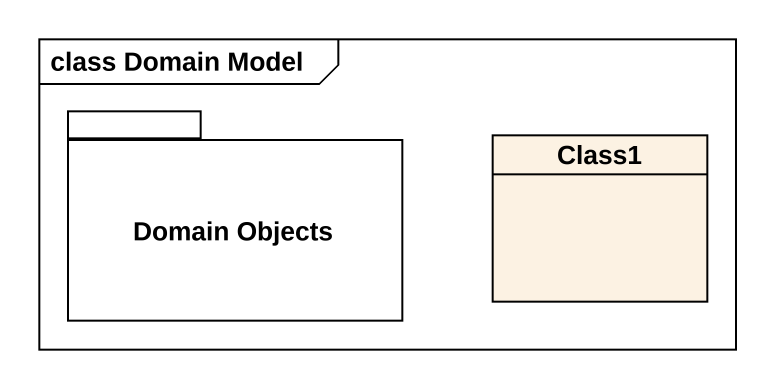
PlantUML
@startuml
mainframe class Domain Model
hide circle
hide empty members
package "Domain Objects" as Domain_Objects {
}
class Class1
@enduml
